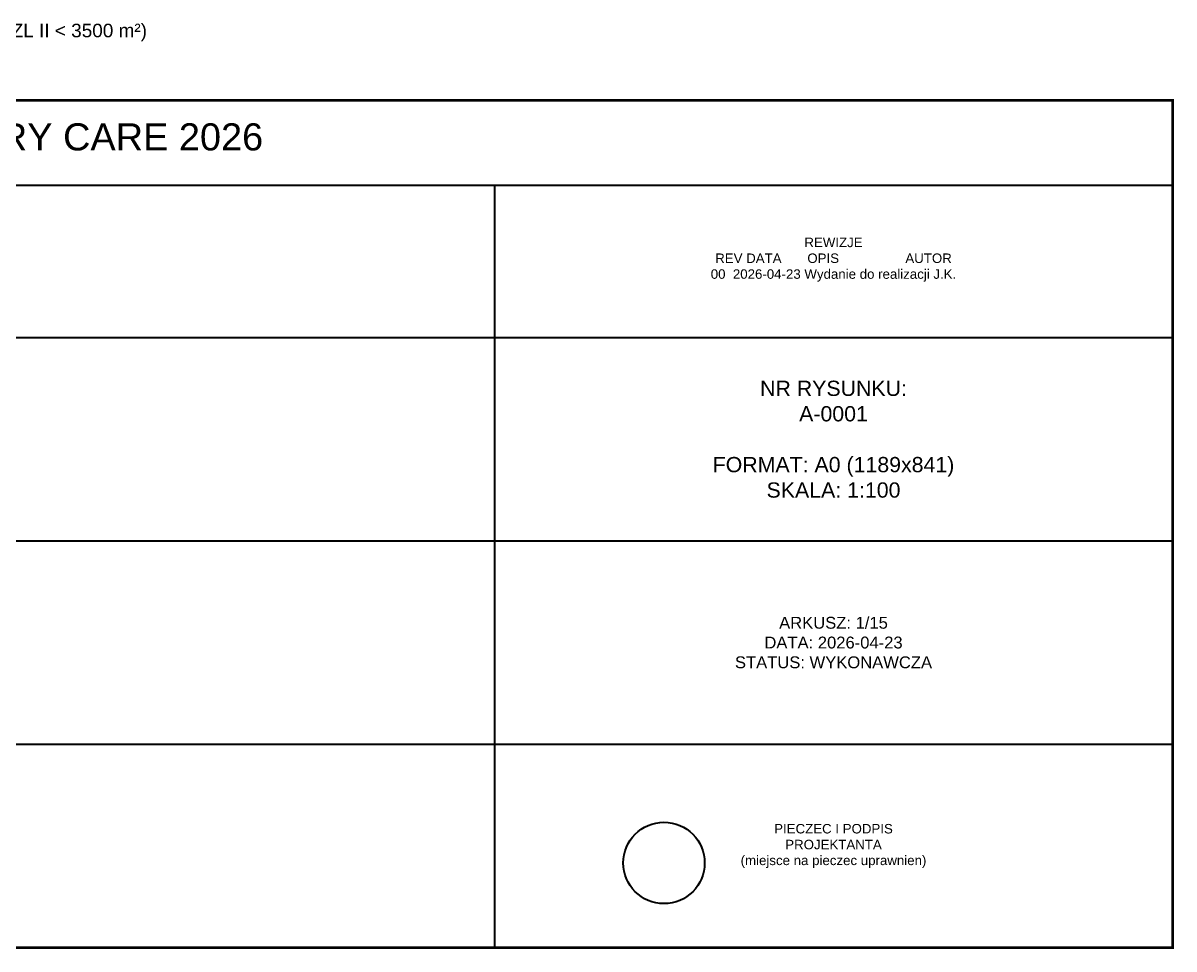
# Model space of a CAD drawing. Header units: millimetres. Extents: x -11504 to 113900, y -43664 to 79100.
# Drawn here: x 46100 to 80040, y -40040 to -12717 of the extents above; entities that cross this region are included whole.
import ezdxf

# ---------------------------------------------------------------- set-up
doc = ezdxf.new("R2010")
doc.units = ezdxf.units.MM
doc.layers.add('A-ANNO-TTLB', color=7, linetype='Continuous', lineweight=35)
doc.styles.add('HTXT-2.5', font='arial.ttf', dxfattribs={"height": 2.5})
doc.styles.add('HTXT-3.5', font='arial.ttf', dxfattribs={"height": 3.5})
doc.styles.add('HTXT-5', font='arial.ttf', dxfattribs={"height": 5})
doc.styles.add('HTXT-7', font='arial.ttf', dxfattribs={"height": 7})

msp = doc.modelspace()

# ---------------------------------------------------------------- linework, layer by layer
at = {"layer": 'A-ANNO-TTLB'}
for p, q in [((0, -17500), (80000, -17500)), ((60000, -17500), (60000, -40000)), ((0, -22000), (60000, -22000)), ((60000, -22000), (80000, -22000)), ((0, -28000), (60000, -28000)), ((60000, -28000), (80000, -28000)), ((0, -34000), (60000, -34000)), ((60000, -34000), (80000, -34000))]:
    msp.add_line(p, q, dxfattribs=at)
msp.add_lwpolyline([(0, -15000, 80, 80, 0), (80000, -15000, 80, 80, 0), (80000, -40000, 80, 80, 0), (0, -40000, 80, 80, 0)], format="xyseb", close=True, dxfattribs=at)
msp.add_circle((65000, -37500), 1200, dxfattribs=at)

# ---------------------------------------------------------------- texts
at = {"layer": 'A-ANNO-TTLB', "attachment_point": 5}
for s, insert, char_height, style in [('RZUT PARTERU | 80,00 x 60,00 m | A=4800 m²  (2x fire zone ZL II < 3500 m²)', (40000, -13000), 400, 'HTXT-5'), ('SZPITAL TRZECIEGO STOPNIA REFERENCYJNOSCI | HOSPITAL TERTIARY CARE 2026', (30000, -16200), 800, 'HTXT-7'), ('REWIZJE\\PREV DATA       OPIS                  AUTOR\\P00  2026-04-23 Wydanie do realizacji J.K.', (70000, -19700), 280, 'HTXT-2.5'), ('NR RYSUNKU:\\PA-0001\\P\\PFORMAT: A0 (1189x841)\\PSKALA: 1:100', (70000, -25000), 450, 'HTXT-5'), ('ARKUSZ: 1/15\\PDATA: 2026-04-23\\PSTATUS: WYKONAWCZA', (70000, -31000), 350, 'HTXT-3.5'), ('PIECZEC I PODPIS\\PPROJEKTANTA\\P(miejsce na pieczec uprawnien)', (70000, -37000), 280, 'HTXT-2.5')]:
    msp.add_mtext(s, dxfattribs=dict(at, insert=insert, char_height=char_height, style=style))

doc.saveas('drawing.dxf')
